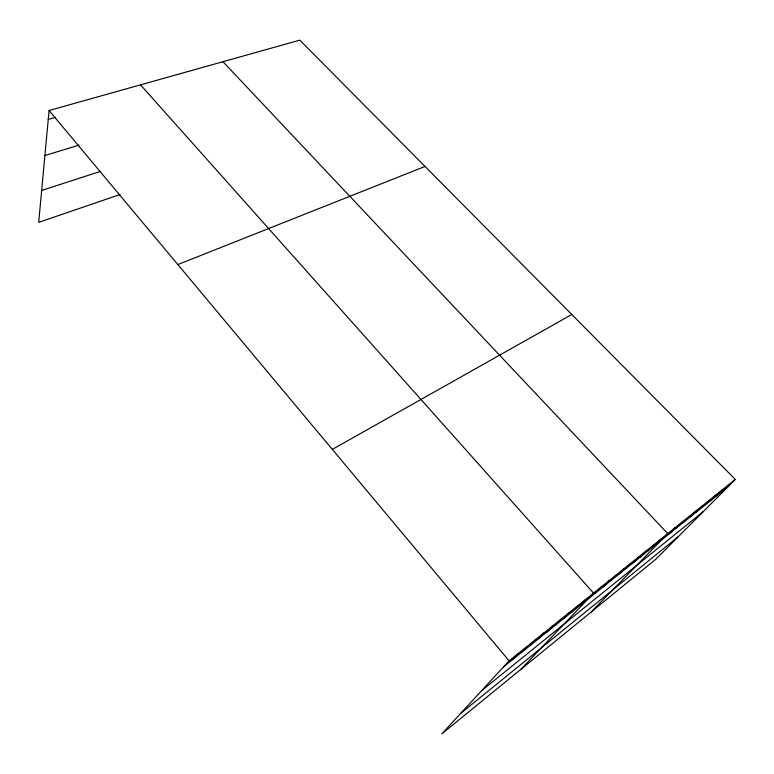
<?xml version="1.0" encoding="UTF-8"?>
<svg xmlns="http://www.w3.org/2000/svg" width="774" height="774" viewBox="0 0 774 774"><rect width="100%" height="100%" fill="white"/><g stroke="black" fill="none" stroke-linecap="round" stroke-linejoin="round"><path stroke-width="1.16" d="M735.3 479.445L509.089 660.861L441.819 733.858L655.936 559.157L735.3 479.445L299.819 40.142L49.072 110.518L38.7 222.351L120.009 194.535M512.533 659.641L518.058 653.672M521.337 652.569L526.91 646.571M530.016 645.603L535.637 639.576M538.578 638.714L544.248 632.668M547.034 631.932L552.742 625.856M555.374 625.228L561.121 619.132M563.607 618.62L569.393 612.495M571.734 612.089L577.559 605.955M579.755 605.645L585.608 599.492M520.738 669.462L593.561 593.116L140.529 84.85M595.487 593.01L601.408 586.818M603.207 586.808L609.157 580.606M610.831 580.694L616.81 574.472M618.349 574.647L624.366 568.416M625.779 568.677L631.826 562.427M633.122 562.785L639.189 556.525M640.369 556.961L646.464 550.691M647.528 551.214L653.643 544.925M654.601 545.535L660.744 539.236M591.065 612.079L667.749 533.615L222.97 61.707M668.697 534.205L674.889 527.897M675.721 528.565L681.933 522.247M682.668 522.992L688.889 516.664M689.518 517.487L695.758 511.15M696.29 512.049L702.55 505.703M702.986 506.67L709.265 500.323M709.594 501.368L715.892 495.012M716.124 496.115L722.432 489.758M722.577 490.929L728.905 484.572M460.646 713.415L678.498 536.498M481.602 690.689L703.266 511.614M503.613 666.811L728.963 485.811M332.327 449.394L571.793 314.505M177.846 264.573L425.023 166.449M41.661 190.462L100.533 171.354M44.892 155.535L79.074 145.096M48.24 119.409L55.651 117.3M49.072 110.518L509.089 660.861"/></g></svg>
